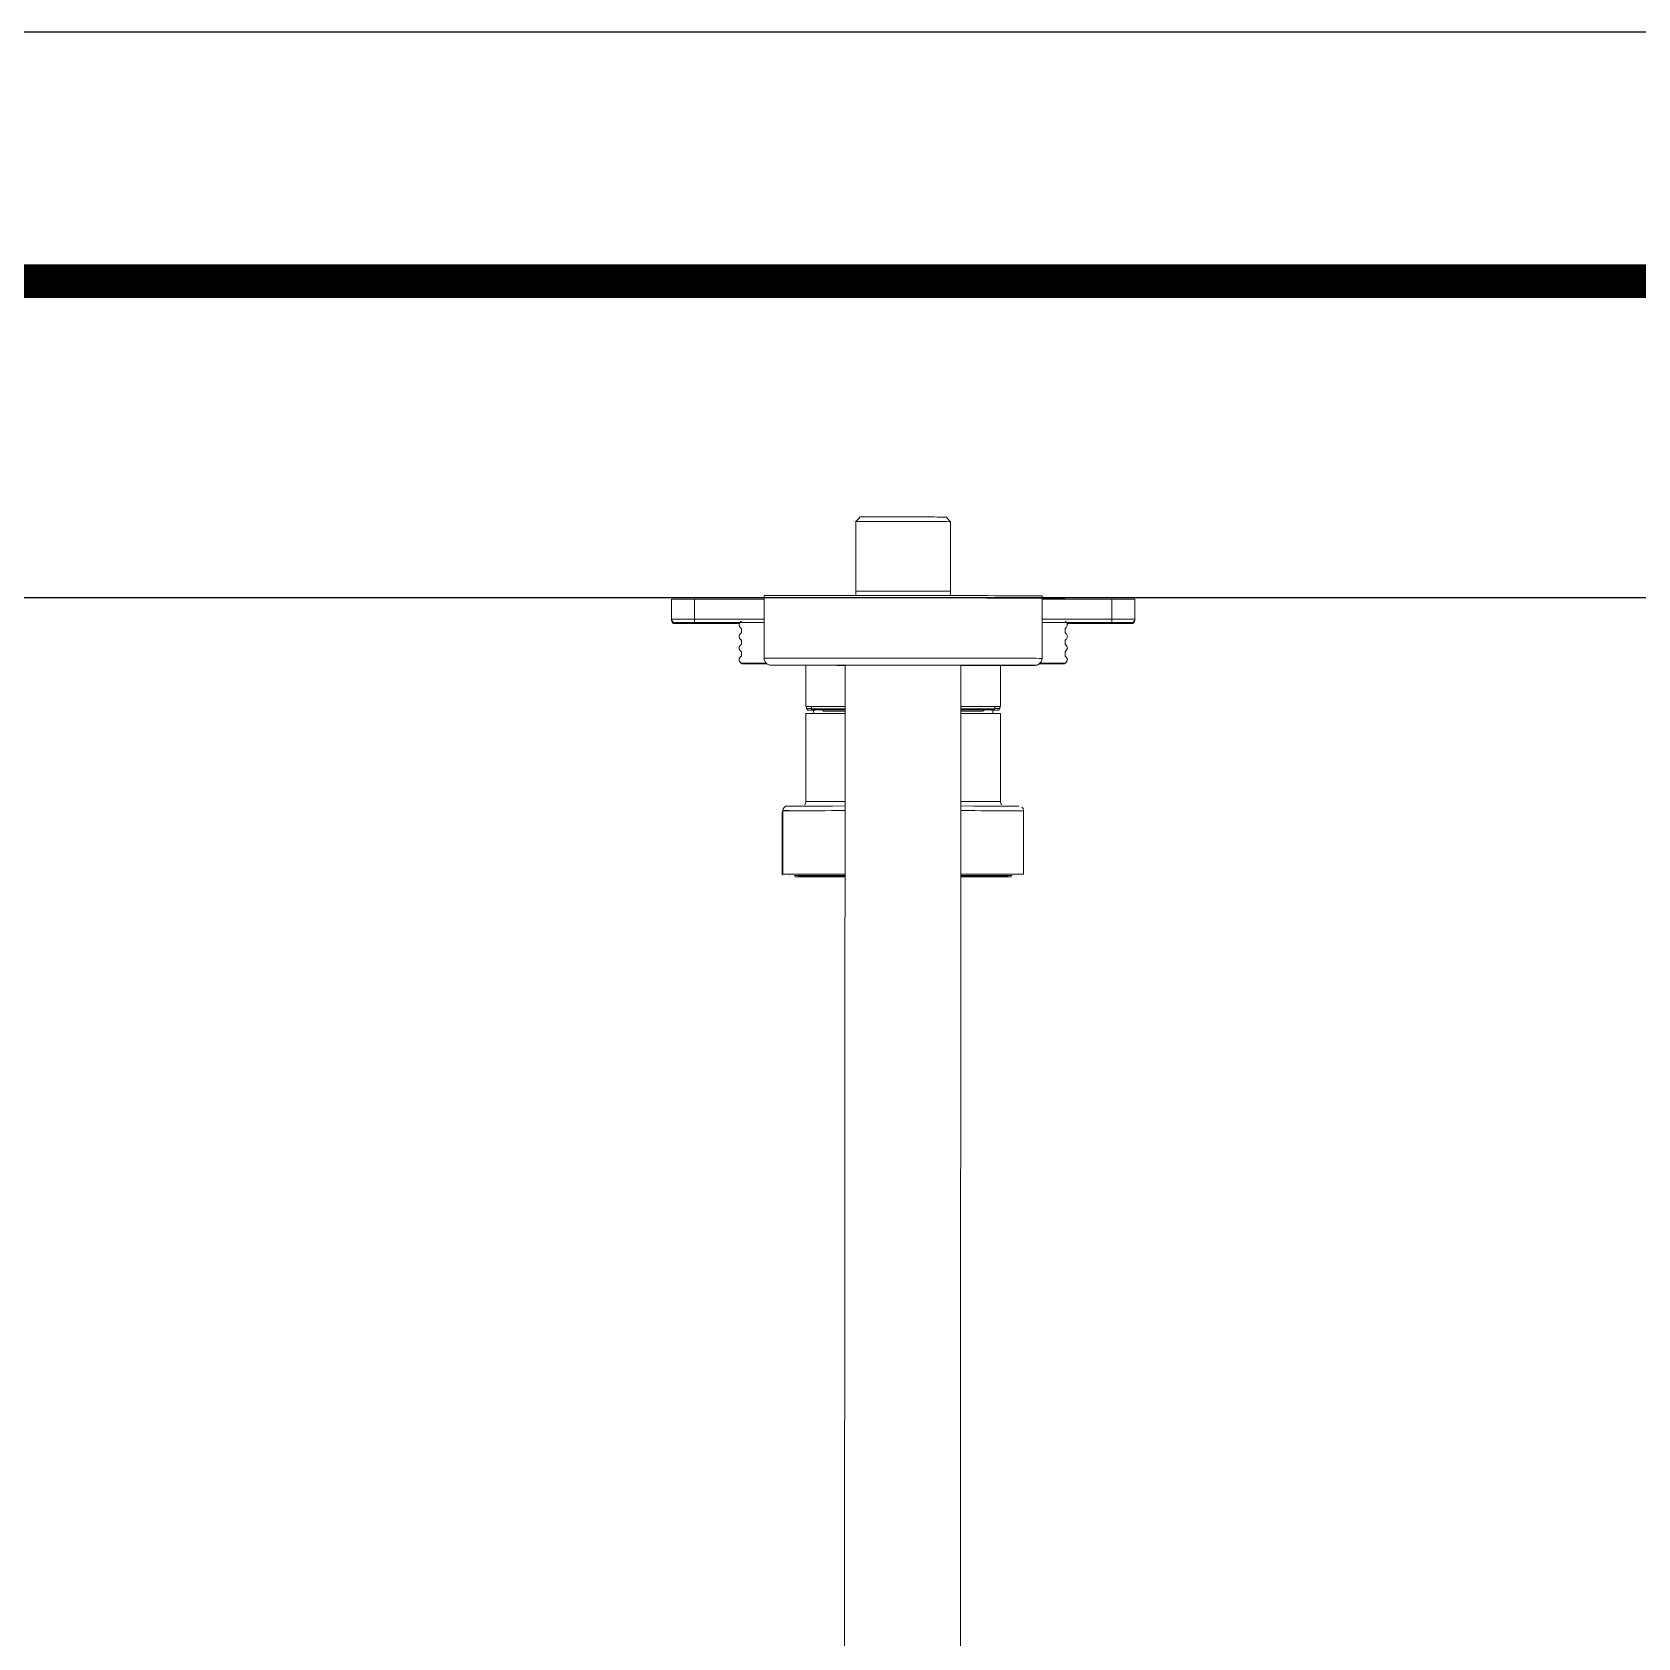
# Model space of a CAD drawing. Extents: x 12185 to 15344, y -91 to 2224.
# Drawn here: x 13722.1 to 14068.8, y 1877.8 to 2224.5 of the extents above; entities that cross this region are included whole.
import ezdxf

# ---------------------------------------------------------------- set-up
doc = ezdxf.new("R2010")
doc.units = 0
doc.header["$LTSCALE"] = 10
doc.header["$MEASUREMENT"] = 0
doc.layers.get('0').update_dxf_attribs({"linetype": 'CONTINUOUS'})
doc.layers.add('1', color=7, linetype='CONTINUOUS')

msp = doc.modelspace()

# ---------------------------------------------------------------- linework, layer by layer
at = {"ltscale": 0.5}
msp.add_line((12750.69, 2102.45), (14308.19, 2102.45), dxfattribs=at)
msp.add_lwpolyline([(12184.96, -90.54), (15344.48, -90.54), (15344.48, 2224.5), (12184.96, 2224.5)], close=True, dxfattribs=at)
at = {"color": 5, "linetype": 'ByBlock', "lineweight": 200, "const_width": 7.28}
msp.add_lwpolyline([(12235.76, 8.59), (15293.36, 8.59), (15293.36, 2170.75), (12235.76, 2170.75)], close=True, dxfattribs=at)
at = {"layer": '1', "color": 7, "linetype": 'Continuous', "lineweight": 18}
for p, q in [((13899.9, 2118.82), (13899.89, 2102.86)), ((13899.9, 2118.82), (13900.75, 2119.67)), ((13900.75, 2119.82), (13900.75, 2119.67)), ((13919.55, 2119.81), (13919.55, 2119.66)), ((13920.4, 2118.81), (13919.55, 2119.66)), ((13920.4, 2118.81), (13920.39, 2102.85)), ((13860.11, 2101.8), (13860.11, 2102.05)), ((13860.11, 2102.05), (13860.12, 2097.75)), ((13860.12, 2097.5), (13860.11, 2101.8)), ((13880.16, 2102.07), (13865.11, 2102.06)), ((13880.14, 2102.83), (13880.13, 2089.33)), ((13928.08, 2102.29), (13937.1, 2102.29)), ((13940.14, 2102.8), (13940.13, 2089.3)), ((13940.14, 2102.07), (13955.18, 2102.06)), ((13960.18, 2101.8), (13960.18, 2102.05)), ((13960.18, 2102.05), (13960.18, 2097.75)), ((13960.18, 2097.5), (13960.18, 2101.8)), ((13874.76, 2096.8), (13865.12, 2096.8)), ((13875.21, 2095.75), (13875.05, 2095.87)), ((13875.21, 2094.78), (13875.21, 2095.78)), ((13945.09, 2095.75), (13945.25, 2095.87)), ((13945.09, 2094.78), (13945.09, 2095.78)), ((13945.53, 2096.8), (13955.18, 2096.8)), ((13875.21, 2093.25), (13875.05, 2093.37)), ((13875.21, 2090.75), (13875.05, 2090.87)), ((13875.21, 2092.28), (13875.21, 2093.28)), ((13875.21, 2089.78), (13875.21, 2090.78)), ((13945.09, 2093.25), (13945.25, 2093.37)), ((13945.09, 2092.28), (13945.09, 2093.28)), ((13945.09, 2090.75), (13945.25, 2090.87)), ((13945.09, 2089.78), (13945.09, 2090.78)), ((13875.26, 2088.22), (13875.05, 2088.37)), ((13875.42, 2088.13), (13875.21, 2088.28)), ((13875.91, 2088.13), (13875.7, 2088.28)), ((13889.13, 2078.9), (13889.12, 2087.83)), ((13897.4, 1703.12), (13897.63, 2087.83)), ((13922.4, 1703.11), (13922.63, 2087.81)), ((13931.17, 2078.9), (13931.18, 2087.83)), ((13944.39, 2088.13), (13944.6, 2088.28)), ((13944.88, 2088.13), (13945.08, 2088.28)), ((13945.04, 2088.22), (13945.25, 2088.37)), ((13889.14, 2058.4), (13889.13, 2077.4)), ((13889.25, 2078.9), (13889.25, 2078.45)), ((13889.55, 2078.15), (13889.25, 2078.45)), ((13890.38, 2078.9), (13890.38, 2078.4)), ((13892.63, 2078.2), (13892.63, 2078.41)), ((13892.93, 2077.9), (13892.63, 2078.2)), ((13927.37, 2077.9), (13927.67, 2078.2)), ((13927.67, 2078.2), (13927.67, 2078.41)), ((13929.92, 2078.9), (13929.92, 2078.4)), ((13930.75, 2078.15), (13931.05, 2078.45)), ((13931.05, 2078.9), (13931.05, 2078.45)), ((13931.15, 2058.4), (13931.17, 2077.4)), ((13884, 2056.18), (13883.99, 2042.48)), ((13884, 2056.18), (13884, 2056.18)), ((13884.15, 2056.43), (13884.14, 2042.73)), ((13884.15, 2042.7), (13884.14, 2056.4)), ((13889.15, 2058.4), (13889.14, 2058.4)), ((13931.15, 2058.4), (13931.15, 2058.4)), ((13936.14, 2042.7), (13936.15, 2056.4)), ((13883.99, 2042.48), (13883.99, 2042.48)), ((13885.51, 2042.44), (13885.51, 2042.44)), ((13885.51, 2042.19), (13885.51, 2042.19))]:
    msp.add_line(p, q, dxfattribs=at)
at = {"layer": '1', "color": 7, "linetype": 'Continuous', "lineweight": 13}
for p, q in [((13865.12, 2097.76), (13865.11, 2102.06)), ((13955.18, 2097.76), (13955.18, 2102.06)), ((13860.12, 2097.75), (13860.12, 2097.5)), ((13880.16, 2097.77), (13865.12, 2097.76)), ((13865.12, 2097.06), (13865.12, 2097.76)), ((13940.14, 2097.77), (13955.18, 2097.76)), ((13955.18, 2097.06), (13955.18, 2097.76)), ((13960.18, 2097.75), (13960.18, 2097.5)), ((13860.82, 2096.8), (13860.82, 2097.05)), ((13865.12, 2097.06), (13880.16, 2097.07)), ((13955.18, 2097.06), (13940.14, 2097.07)), ((13959.48, 2096.8), (13959.48, 2097.05)), ((13875.91, 2088.28), (13875.91, 2088.13)), ((13944.39, 2088.28), (13944.39, 2088.13))]:
    msp.add_line(p, q, dxfattribs=at)
at = {"layer": '1', "color": 7, "linetype": 'Continuous', "lineweight": 18}
for centre, major_axis, ratio, start_param, end_param in [((13910.15, 2118.82), (-10.25, 0.01), 0.001347, 3.141593, 6.283186), ((13910.15, 2119.82), (-9.4, 0.01), 0.001347, 3.141593, 6.283186), ((13910.15, 2119.82), (-9.25, 0.01), 0.001347, 3.141593, 6.283186), ((13910.14, 2102.82), (30, -0.02), 0.001347, 0, 3.141593), ((13910.14, 2103.82), (10.25, -0.01), 0.001347, 0, 3.141593), ((13955.18, 2102.06), (5, 0), 0.001347, 0, 1.570774), ((13955.18, 2097.06), (-4.3, 0), 0.001347, 3.141593, 4.712363), ((13955.18, 2096.8), (-4.3, 0), 0.001347, 1.570797, 3.141633), ((13959.48, 2097.5), (-0.7, 0), 0.999999, 1.570197, 3.140993), ((13881.63, 2089.33), (1.5, 0), 0.999999, 3.140993, 3.850618), ((13910.13, 2087.82), (-28.5, 0.02), 0.001347, 0, 1.11679), ((13910.13, 2087.82), (-28.5, 0.02), 0.001347, 3.141593, 6.251617), ((13910.13, 2087.82), (13.05, -0.01), 0.001347, 0.05229, 3.141593), ((13897.08, 2088.12), (-0.3, 0), 0.999999, 1.572026, 1.657799), ((13910.13, 2087.82), (13.05, -0.01), 0.001347, 3.14161, 3.193883), ((13910.13, 2087.82), (13.05, -0.01), 0.001347, 3.193883, 3.432966), ((13910.13, 2087.82), (13.05, -0.01), 0.001347, 5.991826, 6.283186), ((13910.13, 2087.82), (-28.5, 0.02), 0.001347, 2.02482, 3.110024), ((13910.13, 2087.82), (13.05, -0.01), 0.001347, 0.000018, 0.051481), ((13936.88, 2088.13), (7.51, 0), 0.001302, 5.077185, 6.281366), ((13937.09, 2088.28), (7.51, 0), 0.001302, 6.281366, 7.493822), ((13938.63, 2089.3), (-1.5, 0), 0.999999, 2.419748, 3.140993), ((13910.17, 2078.21), (-17.5, 0.01), 0.001347, 3.140217, 3.920417), ((13910.17, 2077.91), (15.94, -0.01), 0.001347, 6.28181, 6.956786), ((13910.17, 2077.91), (-17.2, 0.01), 0.001347, 3.140217, 3.902582), ((13910.17, 2077.91), (15.94, -0.01), 0.001347, 5.609585, 6.28181), ((13910.17, 2077.91), (-17.2, 0.01), 0.001347, 2.380604, 3.140217), ((13910.17, 2077.41), (21, -0.01), 0.001347, 0.000023, 0.935659), ((13910.17, 2078.91), (-21, 0.01), 0.001347, 2.794839, 4.077464), ((13910.17, 2078.91), (19.9, -0.01), 0.001347, 6.28181, 7.177694), ((13910.17, 2078.41), (-19.75, 0.01), 0.001347, 3.140139, 4.029991), ((13910.17, 2078.41), (18, -0.01), 0.001347, 6.281732, 7.089768), ((13910.05, 2078.16), (-20.7, 0.01), 0.001347, 3.140139, 3.697281), ((13910.05, 2078.16), (19.5, -0.01), 0.001347, 6.281723, 6.730431), ((13910.17, 2078.41), (-19.75, 0.01), 0.001347, 2.659574, 3.140139), ((13910.17, 2078.41), (18, -0.01), 0.001347, 6.046898, 6.281732), ((13911.07, 2080.21), (12.59, -13.68), 0.999998, 0.676075, 0.71601), ((13910.05, 2078.16), (-20.7, 0.01), 0.001347, 2.799252, 3.140139), ((13910.17, 2078.91), (19.9, -0.01), 0.001347, 6.160294, 6.28181), ((13910.05, 2078.46), (-21, 0.01), 0.001347, 3.140139, 3.47062), ((13910.15, 2057.41), (-25, 0.01), 0.001347, 6.250162, 6.255213), ((13910.15, 2057.41), (25, -0.01), 0.001347, 2.971248, 3.10857), ((13910.15, 2057.41), (25, -0.01), 0.001347, 6.281622, 7.332273), ((13909.99, 2042.46), (-26, 0.02), 0.001347, 6.260699, 6.265516), ((13910.14, 2042.71), (-26, 0.02), 0.001347, 6.255213, 6.283209), ((13910.14, 2042.71), (-26, 0.02), 0.001347, 6.250396, 6.255213), ((13910.14, 2042.71), (-26, 0.02), 0.001347, 5.958095, 6.250396), ((13910.14, 2042.71), (-26, 0.02), 0.001347, 3.141586, 4.212653), ((13910.14, 2042.41), (23.55, -0.01), 0.001347, 6.255213, 7.296505), ((13910.14, 2042.41), (23.55, -0.01), 0.001347, 5.269866, 6.250835), ((13909.99, 2042.16), (23.55, -0.01), 0.001347, 6.265516, 7.288799), ((13909.99, 2042.16), (23.55, -0.01), 0.001347, 5.277571, 6.261139), ((13909.99, 2042.16), (-23.55, 0.01), 0.001347, 3.119546, 3.123923), ((13910.14, 2042.41), (-23.55, 0.01), 0.001347, 3.109243, 3.11362)]:
    msp.add_ellipse(centre, major_axis=major_axis, ratio=ratio, start_param=start_param, end_param=end_param, dxfattribs=at)
at = {"layer": '1', "color": 7, "linetype": 'Continuous', "lineweight": 18, "extrusion": (0, 0, -1)}
for centre, major_axis, ratio, start_param, end_param in [((13865.11, 2102.06), (-5, 0), 0.001347, 0, 1.570774), ((13860.82, 2097.5), (0.7, 0), 0.999999, 1.570197, 3.140993), ((13865.12, 2097.06), (4.3, 0), 0.001347, 3.141593, 4.712363), ((13865.12, 2096.8), (4.3, 0), 0.001347, 1.570797, 3.141633), ((13883.21, 2088.28), (-7.51, 0), 0.001302, 6.281366, 7.493822), ((13883.42, 2088.13), (-7.51, 0), 0.001302, 5.077185, 6.281366), ((13910.13, 2078.91), (21, 0.01), 0.001347, 2.794839, 4.077464), ((13910.13, 2077.41), (-21, -0.01), 0.001347, 0.000023, 0.935659), ((13910.25, 2078.46), (21, 0.01), 0.001347, 3.140139, 3.47062), ((13910.25, 2078.16), (20.7, 0.01), 0.001347, 3.140139, 3.697281), ((13910.25, 2078.16), (20.7, 0.01), 0.001347, 2.799252, 3.140139), ((13910.13, 2078.91), (-19.9, -0.01), 0.001347, 6.28181, 7.177694), ((13910.13, 2078.91), (-19.9, -0.01), 0.001347, 6.160294, 6.28181), ((13910.13, 2078.41), (19.75, 0.01), 0.001347, 3.140139, 4.029991), ((13910.13, 2078.41), (19.75, 0.01), 0.001347, 2.659574, 3.140139), ((13910.25, 2078.16), (-19.5, -0.01), 0.001347, 6.281723, 6.730431), ((13909.23, 2080.21), (-12.59, -13.68), 0.999998, 0.676075, 0.71601), ((13910.13, 2078.41), (-18, -0.01), 0.001347, 6.281732, 7.089768), ((13910.13, 2078.41), (-18, -0.01), 0.001347, 6.046898, 6.281732), ((13910.13, 2078.21), (17.5, 0.01), 0.001347, 3.140217, 3.920417), ((13910.13, 2077.91), (17.2, 0.01), 0.001347, 3.140217, 3.902582), ((13910.13, 2077.91), (17.2, 0.01), 0.001347, 2.380604, 3.140217), ((13910.13, 2077.91), (-15.94, -0.01), 0.001347, 6.28181, 6.956786), ((13910.13, 2077.91), (-15.94, -0.01), 0.001347, 5.609585, 6.28181), ((13910.14, 2057.41), (-25, -0.01), 0.001347, 6.281622, 7.332273), ((13910.15, 2042.71), (26, 0.02), 0.001347, 3.141586, 4.212653), ((13910.15, 2042.41), (-23.55, -0.01), 0.001347, 6.255213, 7.296505), ((13910.15, 2042.41), (23.55, 0.01), 0.001347, 3.109243, 3.11362), ((13910.15, 2042.41), (-23.55, -0.01), 0.001347, 5.269866, 6.250835), ((13910.31, 2042.16), (-23.55, -0.01), 0.001347, 6.265516, 7.288799), ((13910.31, 2042.16), (-23.55, -0.01), 0.001347, 5.277571, 6.261139), ((13910.31, 2042.16), (23.55, 0.01), 0.001347, 3.119546, 3.123923)]:
    msp.add_ellipse(centre, major_axis=major_axis, ratio=ratio, start_param=start_param, end_param=end_param, dxfattribs=at)
at = {"layer": '1', "color": 7, "linetype": 'Continuous', "lineweight": 13, "extrusion": (0, 0, -1)}
for centre, major_axis, ratio, start_param, end_param in [((13865.12, 2097.76), (5, 0), 0.001347, 3.141593, 4.712367), ((13860.82, 2097.75), (-0.7, 0), 0.999999, 4.711952, 6.282586), ((13910.14, 2056.41), (-26, -0.02), 0.001347, 6.283179, 7.354245), ((13910.14, 2058.41), (21, 0.01), 0.001347, 3.141593, 4.077252)]:
    msp.add_ellipse(centre, major_axis=major_axis, ratio=ratio, start_param=start_param, end_param=end_param, dxfattribs=at)
at = {"layer": '1', "color": 7, "linetype": 'Continuous', "lineweight": 13}
for centre, major_axis, ratio, start_param, end_param in [((13955.18, 2097.76), (-5, 0), 0.001347, 3.141593, 4.712367), ((13959.48, 2097.75), (0.7, 0), 0.999999, 4.711952, 6.282586), ((13910.13, 2089.32), (-30, 0.02), 0.001347, 6.251617, 6.283186), ((13910.13, 2089.32), (-30, 0.02), 0.001347, 3.141593, 6.251617), ((13881.63, 2089.33), (1.5, 0), 0.999999, 3.850618, 4.71179), ((13910.13, 2087.82), (-28.5, 0.02), 0.001347, 6.251617, 6.283186), ((13923.18, 2088.11), (0.3, 0), 0.999999, 4.62783, 4.71179), ((13910.13, 2087.82), (-28.5, 0.02), 0.001347, 3.110638, 3.141593), ((13938.63, 2089.3), (-1.5, 0), 0.999999, 1.570563, 2.419749), ((13910, 2056.16), (26, -0.02), 0.001347, 3.118873, 3.123923), ((13910.15, 2056.41), (26, -0.02), 0.001347, 3.11362, 3.141616), ((13885.16, 2056.43), (0.047, -0.999), 0.999608, 3.093473, 4.664269), ((13910.15, 2056.41), (26, -0.02), 0.001347, 3.10857, 3.11362), ((13910.15, 2056.41), (26, -0.02), 0.001347, 2.816505, 3.10857), ((13910.15, 2058.41), (-21, 0.01), 0.001347, 3.141593, 4.077252), ((13910.15, 2056.41), (26, -0.02), 0.001347, 6.283179, 7.354245)]:
    msp.add_ellipse(centre, major_axis=major_axis, ratio=ratio, start_param=start_param, end_param=end_param, dxfattribs=at)
at = {"layer": '1', "color": 7, "linetype": 'Continuous', "lineweight": 18}
for points, knots in [([(13937.1, 2102.29), (13937.37, 2102.29), (13937.89, 2102.29), (13938.41, 2102.29), (13938.74, 2102.29), (13938.8, 2102.29), (13938.93, 2102.29), (13939.12, 2102.29), (13939.31, 2102.29), (13939.68, 2102.29), (13940.17, 2102.29), (13940.65, 2102.29), (13940.99, 2102.29), (13941.11, 2102.29), (13941.33, 2102.29), (13941.44, 2102.29), (13941.77, 2102.29), (13942.19, 2102.29), (13942.57, 2102.29), (13942.85, 2102.29), (13942.94, 2102.29), (13943.07, 2102.28), (13943.12, 2102.28), (13943.2, 2102.28), (13943.24, 2102.28), (13943.45, 2102.28), (13943.61, 2102.28), (13943.9, 2102.28), (13944.03, 2102.28), (13944.27, 2102.28), (13944.39, 2102.28), (13944.51, 2102.28), (13944.54, 2102.28), (13944.58, 2102.28), (13944.61, 2102.28), (13944.67, 2102.28), (13944.71, 2102.28), (13944.83, 2102.28), (13944.95, 2102.28), (13945.03, 2102.28), (13945.08, 2102.28), (13945.09, 2102.28), (13945.09, 2102.28)], [0, 0, 0, 0, 0.0625, 0.125, 0.125, 0.140625, 0.140625, 0.15625, 0.1875, 0.1875, 0.25, 0.3125, 0.3125, 0.34375, 0.34375, 0.375, 0.375, 0.4375, 0.5, 0.5, 0.53125, 0.53125, 0.546875, 0.546875, 0.5625, 0.5625, 0.625, 0.625, 0.6875, 0.6875, 0.75, 0.75, 0.765625, 0.765625, 0.78125, 0.78125, 0.8125, 0.8125, 0.875, 0.9375, 0.9375, 1, 1, 1, 1]), ([(13875.21, 2097.28), (13875.14, 2097.25), (13875.07, 2097.21), (13874.95, 2097.1), (13874.89, 2097.04), (13874.8, 2096.91), (13874.77, 2096.84), (13874.72, 2096.69), (13874.71, 2096.61), (13874.71, 2096.53)], [0, 0, 0, 0, 0.25, 0.25, 0.5, 0.5, 0.75, 0.75, 1, 1, 1, 1]), ([(13874.71, 2096.53), (13874.71, 2096.45), (13874.72, 2096.37), (13874.77, 2096.22), (13874.8, 2096.14), (13874.89, 2096.01), (13874.95, 2095.95), (13875.07, 2095.85), (13875.14, 2095.81), (13875.21, 2095.78)], [0, 0, 0, 0, 0.25, 0.25, 0.5, 0.5, 0.75, 0.75, 1, 1, 1, 1]), ([(13875.21, 2094.78), (13875.14, 2094.75), (13875.07, 2094.71), (13874.95, 2094.6), (13874.89, 2094.54), (13874.8, 2094.41), (13874.77, 2094.34), (13874.72, 2094.19), (13874.71, 2094.11), (13874.71, 2094.03)], [0, 0, 0, 0, 0.25, 0.25, 0.5, 0.5, 0.75, 0.75, 1, 1, 1, 1]), ([(13945.09, 2097.28), (13945.16, 2097.25), (13945.23, 2097.21), (13945.35, 2097.1), (13945.41, 2097.04), (13945.49, 2096.91), (13945.53, 2096.84), (13945.58, 2096.69), (13945.59, 2096.61), (13945.59, 2096.53)], [0, 0, 0, 0, 0.25, 0.25, 0.5, 0.5, 0.75, 0.75, 1, 1, 1, 1]), ([(13945.59, 2096.53), (13945.59, 2096.45), (13945.58, 2096.37), (13945.53, 2096.22), (13945.49, 2096.14), (13945.41, 2096.01), (13945.35, 2095.95), (13945.23, 2095.85), (13945.16, 2095.81), (13945.09, 2095.78)], [0, 0, 0, 0, 0.25, 0.25, 0.5, 0.5, 0.75, 0.75, 1, 1, 1, 1]), ([(13945.09, 2094.78), (13945.16, 2094.75), (13945.23, 2094.71), (13945.35, 2094.6), (13945.41, 2094.54), (13945.49, 2094.41), (13945.53, 2094.34), (13945.57, 2094.19), (13945.59, 2094.11), (13945.59, 2094.03)], [0, 0, 0, 0, 0.25, 0.25, 0.5, 0.5, 0.75, 0.75, 1, 1, 1, 1]), ([(13874.71, 2094.03), (13874.71, 2093.95), (13874.72, 2093.87), (13874.77, 2093.72), (13874.8, 2093.64), (13874.89, 2093.51), (13874.95, 2093.45), (13875.07, 2093.35), (13875.14, 2093.31), (13875.21, 2093.28)], [0, 0, 0, 0, 0.25, 0.25, 0.5, 0.5, 0.75, 0.75, 1, 1, 1, 1]), ([(13875.21, 2092.28), (13875.14, 2092.25), (13875.07, 2092.21), (13874.95, 2092.1), (13874.89, 2092.04), (13874.8, 2091.91), (13874.77, 2091.84), (13874.72, 2091.69), (13874.71, 2091.61), (13874.71, 2091.53)], [0, 0, 0, 0, 0.25, 0.25, 0.5, 0.5, 0.75, 0.75, 1, 1, 1, 1]), ([(13874.71, 2091.53), (13874.71, 2091.45), (13874.72, 2091.37), (13874.77, 2091.22), (13874.8, 2091.14), (13874.89, 2091.01), (13874.95, 2090.95), (13875.07, 2090.85), (13875.14, 2090.81), (13875.21, 2090.78)], [0, 0, 0, 0, 0.25, 0.25, 0.5, 0.5, 0.75, 0.75, 1, 1, 1, 1]), ([(13945.59, 2094.03), (13945.59, 2093.95), (13945.57, 2093.87), (13945.53, 2093.72), (13945.49, 2093.64), (13945.41, 2093.51), (13945.35, 2093.45), (13945.23, 2093.35), (13945.16, 2093.31), (13945.09, 2093.28)], [0, 0, 0, 0, 0.25, 0.25, 0.5, 0.5, 0.75, 0.75, 1, 1, 1, 1]), ([(13945.09, 2092.28), (13945.16, 2092.25), (13945.23, 2092.21), (13945.35, 2092.1), (13945.41, 2092.04), (13945.49, 2091.91), (13945.53, 2091.84), (13945.57, 2091.69), (13945.59, 2091.61), (13945.59, 2091.53)], [0, 0, 0, 0, 0.25, 0.25, 0.5, 0.5, 0.75, 0.75, 1, 1, 1, 1]), ([(13945.59, 2091.53), (13945.59, 2091.45), (13945.57, 2091.37), (13945.53, 2091.22), (13945.49, 2091.14), (13945.4, 2091.01), (13945.35, 2090.95), (13945.23, 2090.85), (13945.16, 2090.81), (13945.09, 2090.78)], [0, 0, 0, 0, 0.25, 0.25, 0.5, 0.5, 0.75, 0.75, 1, 1, 1, 1]), ([(13875.21, 2089.78), (13875.14, 2089.75), (13875.07, 2089.71), (13874.95, 2089.6), (13874.89, 2089.54), (13874.8, 2089.41), (13874.77, 2089.34), (13874.72, 2089.19), (13874.71, 2089.11), (13874.71, 2089.03)], [0, 0, 0, 0, 0.25, 0.25, 0.5, 0.5, 0.75, 0.75, 1, 1, 1, 1]), ([(13874.71, 2089.03), (13874.71, 2088.95), (13874.72, 2088.87), (13874.77, 2088.72), (13874.8, 2088.64), (13874.89, 2088.51), (13874.95, 2088.45), (13875.07, 2088.35), (13875.14, 2088.31), (13875.21, 2088.28)], [0, 0, 0, 0, 0.25, 0.25, 0.5, 0.5, 0.75, 0.75, 1, 1, 1, 1]), ([(13880.56, 2088.29), (13880.42, 2088.29), (13880.03, 2088.29), (13879.65, 2088.29), (13879.31, 2088.29), (13879.19, 2088.29), (13878.97, 2088.29), (13878.86, 2088.29), (13878.53, 2088.29), (13878.11, 2088.29), (13877.73, 2088.29), (13877.45, 2088.29), (13877.36, 2088.29), (13877.23, 2088.29), (13877.19, 2088.29), (13877.1, 2088.29), (13877.06, 2088.29), (13876.85, 2088.28), (13876.69, 2088.28), (13876.4, 2088.28), (13876.27, 2088.28), (13876.03, 2088.28), (13875.92, 2088.28), (13875.79, 2088.28), (13875.77, 2088.28), (13875.72, 2088.28), (13875.7, 2088.28), (13875.63, 2088.28), (13875.59, 2088.28), (13875.48, 2088.28), (13875.35, 2088.28), (13875.28, 2088.28), (13875.22, 2088.28), (13875.21, 2088.28), (13875.21, 2088.28)], [0.2129176, 0.2129176, 0.2129176, 0.2129176, 0.25, 0.3125, 0.3125, 0.34375, 0.34375, 0.375, 0.375, 0.4375, 0.5, 0.5, 0.53125, 0.53125, 0.546875, 0.546875, 0.5625, 0.5625, 0.625, 0.625, 0.6875, 0.6875, 0.75, 0.75, 0.765625, 0.765625, 0.78125, 0.78125, 0.8125, 0.8125, 0.875, 0.9375, 0.9375, 1, 1, 1, 1]), ([(13875.42, 2088.13), (13875.42, 2088.13), (13875.45, 2088.13), (13875.53, 2088.13), (13875.59, 2088.13), (13875.61, 2088.13), (13875.63, 2088.13), (13875.68, 2088.13), (13875.73, 2088.13), (13875.85, 2088.13), (13876.03, 2088.13), (13876.25, 2088.12), (13876.44, 2088.12), (13876.5, 2088.12), (13876.64, 2088.12), (13876.71, 2088.12), (13876.93, 2088.12), (13877.24, 2088.12), (13877.59, 2088.12), (13877.87, 2088.12), (13877.96, 2088.12), (13878.11, 2088.12), (13878.16, 2088.12), (13878.26, 2088.12), (13878.31, 2088.12), (13878.57, 2088.12), (13878.78, 2088.12), (13879.21, 2088.12), (13879.44, 2088.12), (13879.9, 2088.12), (13880.13, 2088.12), (13880.44, 2088.12), (13880.5, 2088.12), (13880.62, 2088.12), (13880.68, 2088.12), (13880.74, 2088.12)], [0, 0, 0, 0, 0.0625, 0.125, 0.125, 0.140625, 0.140625, 0.15625, 0.1875, 0.1875, 0.25, 0.3125, 0.3125, 0.34375, 0.34375, 0.375, 0.375, 0.4375, 0.5, 0.5, 0.53125, 0.53125, 0.546875, 0.546875, 0.5625, 0.5625, 0.625, 0.625, 0.6875, 0.6875, 0.75, 0.75, 0.765625, 0.765625, 0.7809552, 0.7809552, 0.7809552, 0.7809552]), ([(13938.89, 2087.82), (13938.93, 2087.83), (13939.09, 2087.86), (13939.43, 2088), (13939.65, 2088.19), (13939.75, 2088.31)], [0, 0, 0, 0, 0.132753, 0.544466, 1, 1, 1, 1]), ([(13944.88, 2088.13), (13944.88, 2088.13), (13944.85, 2088.13), (13944.77, 2088.13), (13944.71, 2088.13), (13944.69, 2088.13), (13944.66, 2088.13), (13944.62, 2088.13), (13944.56, 2088.13), (13944.45, 2088.13), (13944.27, 2088.13), (13944.05, 2088.12), (13943.86, 2088.12), (13943.8, 2088.12), (13943.66, 2088.12), (13943.59, 2088.12), (13943.37, 2088.12), (13943.06, 2088.12), (13942.71, 2088.12), (13942.43, 2088.12), (13942.33, 2088.12), (13942.19, 2088.12), (13942.14, 2088.12), (13942.04, 2088.12), (13941.99, 2088.12), (13941.73, 2088.12), (13941.52, 2088.12), (13941.09, 2088.12), (13940.86, 2088.12), (13940.4, 2088.12), (13940.17, 2088.12), (13939.86, 2088.12), (13939.8, 2088.12), (13939.68, 2088.12), (13939.62, 2088.12), (13939.56, 2088.12)], [0, 0, 0, 0, 0.0625, 0.125, 0.125, 0.140625, 0.140625, 0.15625, 0.1875, 0.1875, 0.25, 0.3125, 0.3125, 0.34375, 0.34375, 0.375, 0.375, 0.4375, 0.5, 0.5, 0.53125, 0.53125, 0.546875, 0.546875, 0.5625, 0.5625, 0.625, 0.625, 0.6875, 0.6875, 0.75, 0.75, 0.765625, 0.765625, 0.7809552, 0.7809552, 0.7809552, 0.7809552]), ([(13939.73, 2088.29), (13939.88, 2088.29), (13940.27, 2088.29), (13940.64, 2088.29), (13940.99, 2088.29), (13941.1, 2088.29), (13941.33, 2088.29), (13941.44, 2088.29), (13941.77, 2088.29), (13942.19, 2088.29), (13942.57, 2088.29), (13942.85, 2088.29), (13942.94, 2088.29), (13943.07, 2088.29), (13943.11, 2088.29), (13943.2, 2088.29), (13943.24, 2088.29), (13943.45, 2088.28), (13943.6, 2088.28), (13943.89, 2088.28), (13944.03, 2088.28), (13944.27, 2088.28), (13944.38, 2088.28), (13944.51, 2088.28), (13944.53, 2088.28), (13944.58, 2088.28), (13944.6, 2088.28), (13944.67, 2088.28), (13944.71, 2088.28), (13944.82, 2088.28), (13944.95, 2088.28), (13945.02, 2088.28), (13945.07, 2088.28), (13945.09, 2088.28), (13945.08, 2088.28)], [0.2129176, 0.2129176, 0.2129176, 0.2129176, 0.25, 0.3125, 0.3125, 0.34375, 0.34375, 0.375, 0.375, 0.4375, 0.5, 0.5, 0.53125, 0.53125, 0.546875, 0.546875, 0.5625, 0.5625, 0.625, 0.625, 0.6875, 0.6875, 0.75, 0.75, 0.765625, 0.765625, 0.78125, 0.78125, 0.8125, 0.8125, 0.875, 0.9375, 0.9375, 1, 1, 1, 1]), ([(13945.59, 2089.03), (13945.59, 2088.95), (13945.57, 2088.87), (13945.53, 2088.72), (13945.49, 2088.64), (13945.4, 2088.51), (13945.35, 2088.45), (13945.23, 2088.35), (13945.16, 2088.31), (13945.08, 2088.28)], [0, 0, 0, 0, 0.25, 0.25, 0.5, 0.5, 0.75, 0.75, 1, 1, 1, 1]), ([(13945.09, 2089.78), (13945.16, 2089.75), (13945.23, 2089.71), (13945.35, 2089.6), (13945.4, 2089.54), (13945.49, 2089.41), (13945.53, 2089.34), (13945.57, 2089.19), (13945.59, 2089.11), (13945.59, 2089.03)], [0, 0, 0, 0, 0.25, 0.25, 0.5, 0.5, 0.75, 0.75, 1, 1, 1, 1]), ([(13884.16, 2056.4), (13884.15, 2056.47), (13884.16, 2056.64), (13884.26, 2056.89), (13884.41, 2057.09), (13884.52, 2057.18), (13884.56, 2057.2)], [0, 0, 0, 0, 0.21338, 0.561921, 0.845111, 1, 1, 1, 1]), ([(13885.12, 2057.43), (13885.11, 2057.43), (13885.09, 2057.43), (13885.05, 2057.42), (13884.99, 2057.42), (13884.88, 2057.39), (13884.71, 2057.33), (13884.48, 2057.19), (13884.27, 2056.93), (13884.16, 2056.65), (13884.16, 2056.48), (13884.17, 2056.43)], [0, 0, 0, 0, 0.133768, 0.218423, 0.269923, 0.32299, 0.423162, 0.553637, 0.737169, 0.917691, 1, 1, 1, 1]), ([(13888.86, 2057.73), (13888.9, 2057.76), (13889.02, 2057.88), (13889.12, 2058.12), (13889.14, 2058.32), (13889.13, 2058.4)], [0, 0, 0, 0, 0.209882, 0.668836, 1, 1, 1, 1]), ([(13931.44, 2057.73), (13931.4, 2057.76), (13931.28, 2057.88), (13931.17, 2058.12), (13931.16, 2058.32), (13931.17, 2058.4)], [0, 0, 0, 0, 0.209882, 0.668836, 1, 1, 1, 1]), ([(13936.14, 2056.4), (13936.14, 2056.47), (13936.14, 2056.64), (13936.04, 2056.89), (13935.89, 2057.09), (13935.78, 2057.18), (13935.74, 2057.2)], [0, 0, 0, 0, 0.21338, 0.561921, 0.845111, 1, 1, 1, 1])]:
    msp.add_open_spline(points, degree=3, knots=knots, dxfattribs=at)
msp.add_open_spline([(13880.51, 2088.35), (13880.69, 2088.13), (13880.95, 2088)], degree=2, dxfattribs=at)

doc.saveas('drawing.dxf')
